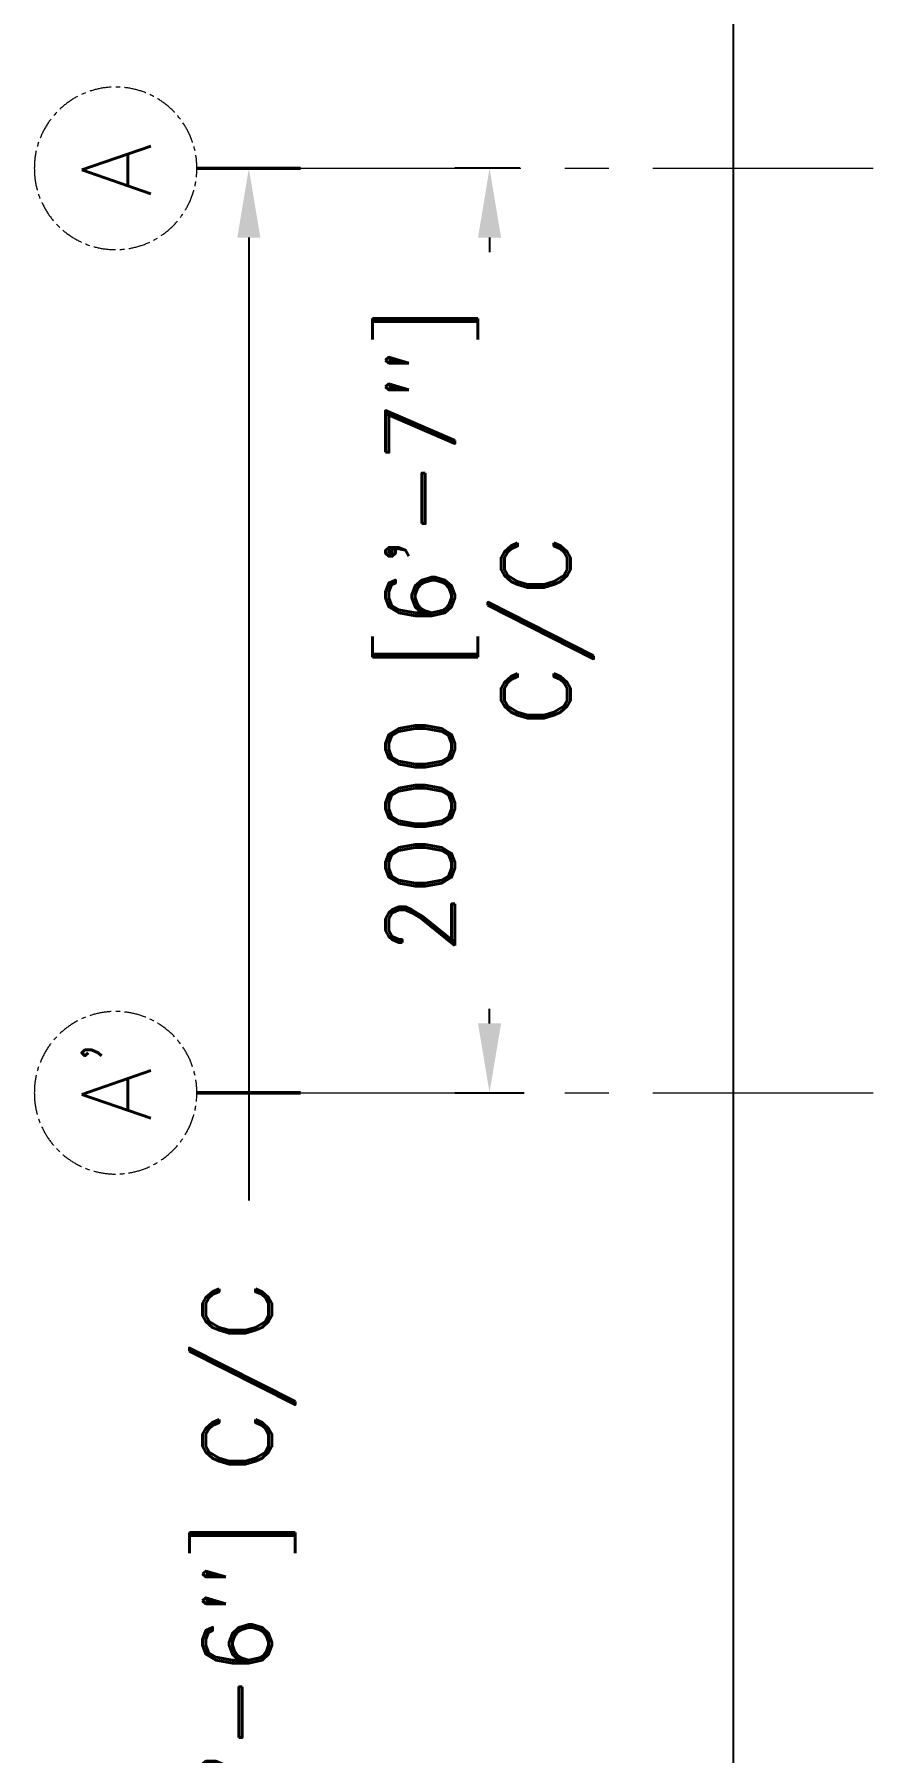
# Model space of a CAD drawing. Header units: millimetres. Extents: x 5227 to 261376, y 53707 to 123566.
# Drawn here: x 53007 to 54854, y 108746 to 112463 of the extents above; entities that cross this region are included whole.
import ezdxf

# ---------------------------------------------------------------- set-up
doc = ezdxf.new("R2010")
doc.units = ezdxf.units.MM
doc.header["$PDMODE"] = 35
doc.header["$PDSIZE"] = -10
doc.linetypes.add('CENTERX2', pattern=[101.6, 63.5, -12.7, 12.7, -12.7])
doc.layers.get('0').update_dxf_attribs({"lineweight": 0})
doc.layers.get('Defpoints').update_dxf_attribs({"lineweight": 0})
for name, color, linetype, lineweight in [('PV_DIMENTION_SECOND_ROMANS', 7, 'Continuous', 0), ('PV_EXTRA_LINE', 252, 'Continuous', 0), ('PV_GRID MARKING', 252, 'Continuous', 0), ('PV_TEXT_ROMANS', 7, 'Continuous', 0)]:
    doc.layers.add(name, color=color, linetype=linetype, lineweight=lineweight)
doc.layers.add('PV_GRID_LINE', color=252, linetype='CENTERX2', lineweight=0, transparency=0.5)
doc.styles.add('PV_ROMAND', font='romand.shx')
doc.styles.add('PV_ROMANS', font='romans.shx')
doc.dimstyles.new('PV_1-75_MM_FOOT', dxfattribs={"dimscale": 75, "dimtxt": 2, "dimasz": 2, "dimexe": 1, "dimexo": 0.625, "dimtad": 0, "dimdec": 0, "dimdsep": 46, "dimtxsty": 'PV_ROMAND', "dimcen": 2.5, "dimadec": 0, "dimazin": 0, "dimtfac": 1, "dimtdec": 0, "dimtmove": 1, "dimatfit": 2, "dimfxl": 1, "dimfxlon": 1, "dimarcsym": 0})

# ---------------------------------------------------------------- blocks, each defined once
blk = doc.blocks.new('*U322')
at = {"color": 7}
blk.add_circle((0, 234.5), 234.5, dxfattribs=at)
at = {"layer": 'PV_EXTRA_LINE', "linetype": 'CENTERX2', "ltscale": 10}
blk.add_line((0, -299.9), (0, -47022.7), dxfattribs=at)
at = {"layer": 'PV_GRID MARKING', "color": 7, "const_width": 10}
blk.add_lwpolyline([(0, 0), (0, -299.9)], dxfattribs=at)
at = {"layer": 'PV_TEXT_ROMANS', "color": 7, "style": 'PV_ROMANS'}
blk.add_attdef('1', (-80, 132.4), '', height=200, dxfattribs=at)
blk = doc.blocks.new('*D789')
at = {"layer": 'Defpoints', "color": 0, "transparency": 16777216}
for p in [(53583.7, 112173.5), (53471.3, 105313.5), (53583.7, 105313.5)]:
    blk.add_point(p, dxfattribs=at)
at = {"layer": 'PV_DIMENTION_SECOND_ROMANS', "color": 0, "lineweight": -2, "transparency": 16777216}
for p, q in [((53536.9, 112173.5), (53396.3, 112173.5)), ((53471.3, 112023.5), (53471.3, 109940.4)), ((53471.3, 105463.5), (53471.3, 107546.7)), ((53536.9, 105313.5), (53396.3, 105313.5))]:
    blk.add_line(p, q, dxfattribs=at)
at = {"layer": 'PV_DIMENTION_SECOND_ROMANS', "color": 0, "transparency": 16777216}
for points in [[(53496.3, 112023.5), (53446.3, 112023.5), (53471.3, 112173.5)], [(53446.3, 105463.5), (53496.3, 105463.5), (53471.3, 105313.5)]]:
    blk.add_solid(points, dxfattribs=at)
at = {"layer": 'PV_DIMENTION_SECOND_ROMANS', "color": 0, "transparency": 16777216, "insert": (53471.3, 108743.5), "char_height": 150, "attachment_point": 5, "rotation": 90, "style": 'PV_ROMAND'}
blk.add_mtext('6860 [22\'-6"] C/C', dxfattribs=at)
blk = doc.blocks.new('*D792')
at = {"layer": 'Defpoints', "color": 0, "transparency": 16777216}
for p in [(56063.6, 112688.5), (54519.3, 90938.5), (56063.6, 90938.5)]:
    blk.add_point(p, dxfattribs=at)
at = {"layer": 'PV_DIMENTION_SECOND_ROMANS', "color": 0, "lineweight": -2, "transparency": 16777216}
for p, q in [((54594.3, 112688.5), (54444.3, 112688.5)), ((54519.3, 112538.5), (54519.3, 104156.8)), ((54519.3, 91088.5), (54519.3, 99470.2)), ((54594.3, 90938.5), (54444.3, 90938.5))]:
    blk.add_line(p, q, dxfattribs=at)
at = {"layer": 'PV_DIMENTION_SECOND_ROMANS', "color": 0, "transparency": 16777216}
for points in [[(54544.3, 112538.5), (54494.3, 112538.5), (54519.3, 112688.5)], [(54494.3, 91088.5), (54544.3, 91088.5), (54519.3, 90938.5)]]:
    blk.add_solid(points, dxfattribs=at)
at = {"layer": 'PV_DIMENTION_SECOND_ROMANS', "color": 0, "transparency": 16777216, "insert": (54519.3, 101813.5), "char_height": 150, "attachment_point": 5, "rotation": 90, "style": 'PV_ROMAND'}
blk.add_mtext('21750 [71\'-4"] OUT TO OUT BUILDING', dxfattribs=at)
blk = doc.blocks.new('*U353')
at = {"color": 7}
blk.add_circle((0, 234.5), 234.5, dxfattribs=at)
at = {"layer": 'PV_EXTRA_LINE', "linetype": 'CENTERX2', "ltscale": 10}
blk.add_line((0, -299.9), (0, -40287.5), dxfattribs=at)
at = {"layer": 'PV_GRID MARKING', "color": 7, "const_width": 10}
blk.add_lwpolyline([(0, 0), (0, -299.9)], dxfattribs=at)
at = {"layer": 'PV_TEXT_ROMANS', "color": 7, "style": 'PV_ROMANS'}
blk.add_attdef('1', (-80, 132.4), '', height=200, dxfattribs=at)
blk = doc.blocks.new('*D796')
at = {"layer": 'Defpoints', "color": 0, "transparency": 16777216}
for p in [(53992.2, 112173.5), (54104.7, 112173.5), (53583.7, 110173.5)]:
    blk.add_point(p, dxfattribs=at)
at = {"layer": 'PV_DIMENTION_SECOND_ROMANS', "color": 0, "lineweight": -2, "transparency": 16777216}
for p, q in [((54057.8, 112173.5), (53917.2, 112173.5)), ((53992.2, 112023.5), (53992.2, 111991.8)), ((53992.2, 110323.5), (53992.2, 110355.2)), ((53917.2, 110173.5), (54067.2, 110173.5))]:
    blk.add_line(p, q, dxfattribs=at)
at = {"layer": 'PV_DIMENTION_SECOND_ROMANS', "color": 0, "transparency": 16777216}
for points in [[(54017.2, 112023.5), (53967.2, 112023.5), (53992.2, 112173.5)], [(53967.2, 110323.5), (54017.2, 110323.5), (53992.2, 110173.5)]]:
    blk.add_solid(points, dxfattribs=at)
at = {"layer": 'PV_DIMENTION_SECOND_ROMANS', "color": 0, "transparency": 16777216, "insert": (53992.2, 111173.5), "char_height": 150, "attachment_point": 5, "rotation": 90, "style": 'PV_ROMAND'}
blk.add_mtext('2000 [6\'-7"]\\PC/C', dxfattribs=at)

msp = doc.modelspace()

# ---------------------------------------------------------------- block references
at = {"layer": 'PV_GRID_LINE', "linetype": 'ByBlock', "lineweight": 0}
ref = msp.add_blockref('*U322', (53358.8, 112173.5), dxfattribs=dict(at, xscale=-0.75, yscale=0.75, zscale=0.75, rotation=89.99999999951412))
ref.add_attrib('1', 'A', (53259.5, 112112.1), dxfattribs={"layer": 'PV_TEXT_ROMANS', "color": 7, "height": 150, "rotation": 90, "style": 'PV_ROMANS'})
ref = msp.add_blockref('*U353', (53358.8, 110173.5), dxfattribs=dict(at, xscale=-0.75, yscale=0.75, zscale=0.75, rotation=89.99999999951406))
ref.add_attrib('1', "A'", (53259.5, 110112.1), dxfattribs={"layer": 'PV_TEXT_ROMANS', "color": 7, "height": 150, "rotation": 90, "style": 'PV_ROMANS'})

# ---------------------------------------------------------------- dimensions: what is measured, and where the dimension line sits
at = {"layer": 'PV_DIMENTION_SECOND_ROMANS'}
for base, p1, p2, text, picture, middle in [((54519.3, 90938.5), (56063.6, 112688.5), (56063.6, 90938.5), '<> OUT TO OUT BUILDING', '*D792', (54519.3, 101813.5)), ((53471.3, 105313.5), (53583.7, 112173.5), (53583.7, 105313.5), '<> C/C', '*D789', (53471.3, 108743.5))]:
    dim = msp.add_linear_dim(base=base, p1=p1, p2=p2, angle=90, text=text, dimstyle='PV_1-75_MM_FOOT', override={"dimtxsty": 'PV_ROMAND'}, dxfattribs=at)
    dim.commit()
    dim.dimension.update_dxf_attribs({"geometry": picture, "text_midpoint": middle})
dim = msp.add_linear_dim(base=(53992.2, 112173.5), p1=(53583.7, 110173.5), p2=(54104.7, 112173.5), angle=90, text='<>\\PC/C', dimstyle='PV_1-75_MM_FOOT', override={"dimtxsty": 'PV_ROMAND'}, dxfattribs=at)
dim.commit()
dim.dimension.update_dxf_attribs({"geometry": '*D796', "text_midpoint": (53992.2, 111173.5), "dimtype": 160})

doc.saveas('drawing.dxf')
